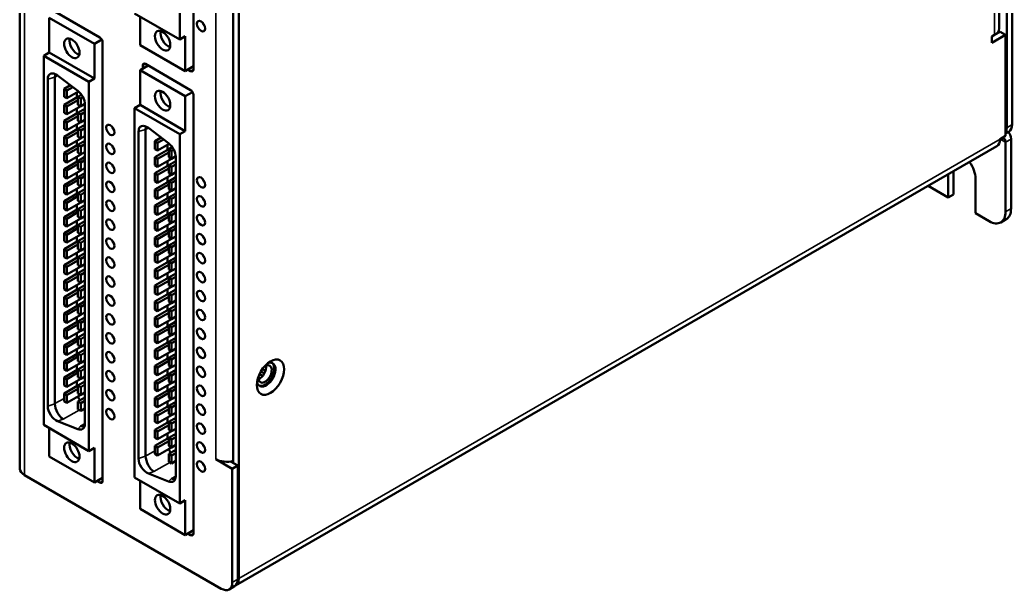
# Model space of a CAD drawing. Header units: millimetres. Extents: x 1506 to 4435, y -334 to 994.
# Drawn here: x 2506.4 to 2634.7, y 669.7 to 743.7 of the extents above; entities that cross this region are included whole.
import ezdxf

# ---------------------------------------------------------------- set-up
doc = ezdxf.new("R2010")
doc.units = ezdxf.units.MM
doc.header["$LTSCALE"] = 3.5
doc.layers.add('외형선(ISO)', color=7, linetype='Continuous', lineweight=50)
doc.layers.add('좁은 외형선(ISO)', color=7, linetype='Continuous', lineweight=35)

msp = doc.modelspace()

# ---------------------------------------------------------------- linework, layer by layer
at = {"layer": '외형선(ISO)'}
for p, q in [((2634.0108, 729.7222), (2634.0108, 873.099)), ((2634.7179, 730.1304), (2634.7179, 873.5072)), ((2633.041, 742.5412), (2633.041, 860.1167)), ((2506.4286, 685.6314), (2506.4286, 834.2337)), ((2534.733, 816.7607), (2534.733, 671.4243)), ((2534.0259, 801.6555), (2534.0259, 686.3662)), ((2528.864, 793.9886), (2528.864, 737.2584)), ((2527.0963, 741.1368), (2527.0963, 788.8855)), ((2510.9389, 744.7498), (2516.7725, 741.3818)), ((2527.0963, 741.1368), (2521.2626, 744.5049)), ((2521.9697, 740.4224), (2521.9697, 744.0966)), ((2516.0654, 740.5653), (2510.2318, 743.9333)), ((2510.2318, 739.4426), (2510.2318, 743.9333)), ((2527.8034, 741.5451), (2527.0963, 741.1368)), ((2527.8034, 737.0543), (2527.8034, 741.5451)), ((2632.1016, 741.5206), (2632.4552, 741.7247)), ((2633.8694, 741.7247), (2632.1016, 740.7041)), ((2632.1016, 740.7041), (2632.1016, 741.5206)), ((2632.4552, 741.7247), (2633.1623, 742.1329)), ((2633.1623, 742.1329), (2633.8694, 741.7247)), ((2633.8694, 741.7247), (2633.8694, 728.6607)), ((2516.0654, 740.5653), (2517.0225, 741.1178)), ((2516.0654, 736.0745), (2516.0654, 740.5653)), ((2517.1261, 740.7694), (2517.1261, 684.0392)), ((2527.8034, 737.0543), (2521.9697, 740.4224)), ((2509.5247, 739.0343), (2510.2318, 739.4426)), ((2515.3583, 735.6663), (2509.5247, 739.0343)), ((2509.5247, 691.2856), (2509.5247, 739.0343)), ((2516.0654, 736.0745), (2510.2318, 739.4426)), ((2521.9697, 737.1564), (2523.0304, 737.7688)), ((2522.3233, 737.3605), (2522.3233, 737.7688)), ((2522.6768, 737.9729), (2528.5105, 734.6048)), ((2528.864, 737.6667), (2527.8034, 737.0543)), ((2511.3106, 736.4752), (2513.9042, 734.5035)), ((2527.8034, 733.7883), (2521.9697, 737.1564)), ((2521.9697, 732.6657), (2521.9697, 737.1564)), ((2528.5105, 737.0543), (2528.1569, 737.2584)), ((2510.0373, 693.7106), (2510.0373, 736.0174)), ((2510.9566, 694.0433), (2510.9566, 736.2562)), ((2512.9575, 735.2232), (2512.1445, 734.7538)), ((2515.3583, 735.6663), (2516.0654, 736.0745)), ((2515.3583, 687.9176), (2515.3583, 735.6663)), ((2512.1445, 734.7538), (2512.498, 734.5497)), ((2512.1445, 733.7414), (2512.1445, 734.7538)), ((2512.498, 734.5497), (2513.2627, 734.9912)), ((2512.498, 733.5373), (2512.498, 734.5497)), ((2512.498, 733.5373), (2514.0148, 734.413)), ((2513.785, 734.2803), (2513.785, 733.6271)), ((2514.3992, 733.9817), (2513.9405, 733.7169)), ((2527.8034, 733.7883), (2528.7605, 734.3409)), ((2528.864, 733.9925), (2528.864, 677.2623)), ((2512.1445, 733.7414), (2512.498, 733.5373)), ((2513.9405, 733.7169), (2512.1445, 732.6799)), ((2512.1445, 732.6799), (2512.498, 732.4758)), ((2512.1445, 731.6675), (2512.1445, 732.6799)), ((2512.498, 732.4758), (2513.9405, 733.3086)), ((2513.9405, 733.7169), (2514.2941, 733.5128)), ((2513.9405, 732.7044), (2513.9405, 733.7169)), ((2513.9405, 732.7044), (2514.2941, 732.5003)), ((2514.2941, 733.5128), (2514.5839, 733.6801)), ((2514.2941, 732.5003), (2514.2941, 733.5128)), ((2514.2941, 732.5003), (2514.8431, 732.8173)), ((2514.8456, 732.7335), (2514.8456, 691.4423)), ((2521.2626, 732.2574), (2521.9697, 732.6657)), ((2527.8034, 729.2976), (2521.9697, 732.6657)), ((2527.8034, 729.2976), (2527.8034, 733.7883)), ((2512.1445, 731.6675), (2512.498, 731.4634)), ((2513.9405, 731.643), (2512.1445, 730.606)), ((2512.498, 731.4634), (2514.2941, 732.5003)), ((2512.498, 731.4634), (2512.498, 732.4758)), ((2513.785, 732.2064), (2513.785, 731.5532)), ((2514.8456, 732.1656), (2513.9405, 731.643)), ((2513.9405, 731.643), (2514.2941, 731.4389)), ((2513.9405, 730.6305), (2513.9405, 731.643)), ((2514.2941, 731.4389), (2514.8456, 731.7573)), ((2514.2941, 730.4264), (2514.2941, 731.4389)), ((2527.0963, 728.8894), (2521.2626, 732.2574)), ((2521.2626, 684.5087), (2521.2626, 732.2574)), ((2512.1445, 730.606), (2512.498, 730.4019)), ((2512.1445, 729.5936), (2512.1445, 730.606)), ((2512.498, 730.4019), (2513.9405, 731.2347)), ((2512.498, 729.3895), (2514.2941, 730.4264)), ((2512.498, 729.3895), (2512.498, 730.4019)), ((2513.785, 730.1325), (2513.785, 729.4793)), ((2513.9405, 730.6305), (2514.2941, 730.4264)), ((2514.8456, 730.0917), (2513.9405, 729.5691)), ((2514.2941, 730.4264), (2514.8456, 730.7448)), ((2512.1445, 729.5936), (2512.498, 729.3895)), ((2513.9405, 729.5691), (2512.1445, 728.5321)), ((2512.498, 728.328), (2513.9405, 729.1608)), ((2513.9405, 729.5691), (2514.2941, 729.365)), ((2513.9405, 728.5566), (2513.9405, 729.5691)), ((2514.2941, 729.365), (2514.8456, 729.6834)), ((2514.2941, 728.3525), (2514.2941, 729.365)), ((2521.7753, 686.9337), (2521.7753, 729.2405)), ((2522.6945, 687.2664), (2522.6945, 729.4793)), ((2523.0486, 729.6983), (2525.6422, 727.7265)), ((2527.0963, 728.8894), (2527.8034, 729.2976)), ((2527.0963, 681.1406), (2527.0963, 728.8894)), ((2633.8694, 728.9641), (2634.3037, 729.2149)), ((2512.1445, 728.5321), (2512.498, 728.328)), ((2512.1445, 727.5197), (2512.1445, 728.5321)), ((2512.1445, 727.5197), (2512.498, 727.3156)), ((2513.9405, 727.4952), (2512.1445, 726.4582)), ((2512.498, 727.3156), (2514.2941, 728.3525)), ((2512.498, 727.3156), (2512.498, 728.328)), ((2513.785, 728.0586), (2513.785, 727.4054)), ((2513.9405, 728.5566), (2514.2941, 728.3525)), ((2514.8456, 728.0177), (2513.9405, 727.4952)), ((2513.9405, 727.4952), (2514.2941, 727.2911)), ((2513.9405, 726.4827), (2513.9405, 727.4952)), ((2514.2941, 728.3525), (2514.8456, 728.6709)), ((2514.2941, 727.2911), (2514.8456, 727.6095)), ((2524.6954, 728.4463), (2523.8825, 727.9769)), ((2523.8825, 727.9769), (2524.236, 727.7728)), ((2523.8825, 726.9645), (2523.8825, 727.9769)), ((2524.236, 727.7728), (2525.0006, 728.2143)), ((2524.236, 726.7603), (2524.236, 727.7728)), ((2524.236, 726.7603), (2525.7528, 727.636)), ((2525.523, 727.5034), (2525.523, 726.8502)), ((2633.1623, 728.2525), (2633.8694, 728.6607)), ((2633.8694, 727.8442), (2633.8694, 718.8628)), ((2634.5765, 719.271), (2634.5765, 728.2525)), ((2512.1445, 726.4582), (2512.498, 726.2541)), ((2512.1445, 725.4458), (2512.1445, 726.4582)), ((2512.498, 726.2541), (2513.9405, 727.0869)), ((2512.498, 725.2417), (2514.2941, 726.2786)), ((2512.498, 725.2417), (2512.498, 726.2541)), ((2513.9405, 726.4827), (2514.2941, 726.2786)), ((2514.2941, 726.2786), (2514.2941, 727.2911)), ((2514.2941, 726.2786), (2514.8456, 726.597)), ((2523.8825, 726.9645), (2524.236, 726.7603)), ((2525.6785, 726.94), (2523.8825, 725.903)), ((2524.236, 725.6989), (2525.6785, 726.5317)), ((2526.1372, 727.2048), (2525.6785, 726.94)), ((2525.6785, 726.94), (2526.0321, 726.7358)), ((2525.6785, 725.9275), (2525.6785, 726.94)), ((2526.0321, 726.7358), (2526.3219, 726.9032)), ((2526.0321, 725.7234), (2526.0321, 726.7358)), ((2534.3188, 670.5088), (2632.7481, 727.3369)), ((2512.1445, 725.4458), (2512.498, 725.2417)), ((2513.9405, 725.4213), (2512.1445, 724.3843)), ((2512.498, 724.1802), (2513.9405, 725.013)), ((2513.785, 725.9847), (2513.785, 725.3315)), ((2514.8456, 725.9438), (2513.9405, 725.4213)), ((2513.9405, 725.4213), (2514.2941, 725.2172)), ((2513.9405, 724.4088), (2513.9405, 725.4213)), ((2514.2941, 725.2172), (2514.8456, 725.5356)), ((2514.2941, 724.2047), (2514.2941, 725.2172)), ((2523.8825, 725.903), (2524.236, 725.6989)), ((2523.8825, 724.8906), (2523.8825, 725.903)), ((2523.8825, 724.8906), (2524.236, 724.6864)), ((2525.6785, 724.8661), (2523.8825, 723.8291)), ((2524.236, 724.6864), (2526.0321, 725.7234)), ((2524.236, 724.6864), (2524.236, 725.6989)), ((2525.523, 725.4295), (2525.523, 724.7763)), ((2525.6785, 725.9275), (2526.0321, 725.7234)), ((2526.5836, 725.3886), (2525.6785, 724.8661)), ((2525.6785, 724.8661), (2526.0321, 724.6619)), ((2525.6785, 723.8536), (2525.6785, 724.8661)), ((2526.0321, 725.7234), (2526.5811, 726.0404)), ((2526.0321, 724.6619), (2526.5836, 724.9804)), ((2526.5836, 725.9566), (2526.5836, 684.6653)), ((2512.1445, 724.3843), (2512.498, 724.1802)), ((2512.1445, 723.3719), (2512.1445, 724.3843)), ((2512.498, 723.1678), (2514.2941, 724.2047)), ((2512.498, 723.1678), (2512.498, 724.1802)), ((2513.785, 723.9108), (2513.785, 723.2576)), ((2513.9405, 724.4088), (2514.2941, 724.2047)), ((2514.8456, 723.8699), (2513.9405, 723.3474)), ((2514.2941, 724.2047), (2514.8456, 724.5231)), ((2523.8825, 723.8291), (2524.236, 723.625)), ((2523.8825, 722.8167), (2523.8825, 723.8291)), ((2524.236, 723.625), (2525.6785, 724.4578)), ((2524.236, 722.6125), (2526.0321, 723.6495)), ((2524.236, 722.6125), (2524.236, 723.625)), ((2525.6785, 723.8536), (2526.0321, 723.6495)), ((2526.0321, 723.6495), (2526.0321, 724.6619)), ((2526.0321, 723.6495), (2526.5836, 723.9679)), ((2626.4448, 723.6977), (2626.4448, 720.6999)), ((2627.1519, 724.106), (2627.1519, 721.1081)), ((2512.1445, 723.3719), (2512.498, 723.1678)), ((2513.9405, 723.3474), (2512.1445, 722.3104)), ((2512.1445, 722.3104), (2512.498, 722.1063)), ((2512.1445, 721.298), (2512.1445, 722.3104)), ((2512.498, 722.1063), (2513.9405, 722.9391)), ((2513.9405, 723.3474), (2514.2941, 723.1433)), ((2513.9405, 722.3349), (2513.9405, 723.3474)), ((2513.9405, 722.3349), (2514.2941, 722.1308)), ((2514.2941, 723.1433), (2514.8456, 723.4617)), ((2514.2941, 722.1308), (2514.2941, 723.1433)), ((2514.2941, 722.1308), (2514.8456, 722.4492)), ((2523.8825, 722.8167), (2524.236, 722.6125)), ((2525.6785, 722.7922), (2523.8825, 721.7552)), ((2524.236, 721.5511), (2525.6785, 722.3839)), ((2525.523, 723.3556), (2525.523, 722.7024)), ((2526.5836, 723.3147), (2525.6785, 722.7922)), ((2525.6785, 722.7922), (2526.0321, 722.588)), ((2525.6785, 721.7797), (2525.6785, 722.7922)), ((2526.0321, 722.588), (2526.5836, 722.9065)), ((2526.0321, 721.5756), (2526.0321, 722.588)), ((2629.9803, 718.6587), (2629.9803, 723.1494)), ((2512.1445, 721.298), (2512.498, 721.0939)), ((2513.9405, 721.2735), (2512.1445, 720.2365)), ((2512.498, 721.0939), (2514.2941, 722.1308)), ((2512.498, 721.0939), (2512.498, 722.1063)), ((2513.785, 721.8369), (2513.785, 721.1837)), ((2514.8456, 721.796), (2513.9405, 721.2735)), ((2513.9405, 721.2735), (2514.2941, 721.0694)), ((2513.9405, 720.261), (2513.9405, 721.2735)), ((2514.2941, 721.0694), (2514.8456, 721.3878)), ((2514.2941, 720.0569), (2514.2941, 721.0694)), ((2523.8825, 721.7552), (2524.236, 721.5511)), ((2523.8825, 720.7428), (2523.8825, 721.7552)), ((2524.236, 720.5386), (2526.0321, 721.5756)), ((2524.236, 720.5386), (2524.236, 721.5511)), ((2525.523, 721.2817), (2525.523, 720.6285)), ((2525.6785, 721.7797), (2526.0321, 721.5756)), ((2526.5836, 721.2408), (2525.6785, 720.7183)), ((2526.0321, 721.5756), (2526.5836, 721.894)), ((2626.4448, 720.6999), (2623.8486, 722.1988)), ((2627.1519, 721.1081), (2626.4448, 720.6999)), ((2512.1445, 720.2365), (2512.498, 720.0324)), ((2512.1445, 719.2241), (2512.1445, 720.2365)), ((2512.498, 720.0324), (2513.9405, 720.8652)), ((2512.498, 719.02), (2514.2941, 720.0569)), ((2512.498, 719.02), (2512.498, 720.0324)), ((2513.785, 719.763), (2513.785, 719.1098)), ((2513.9405, 720.261), (2514.2941, 720.0569)), ((2514.8456, 719.7221), (2513.9405, 719.1996)), ((2514.2941, 720.0569), (2514.8456, 720.3753)), ((2523.8825, 720.7428), (2524.236, 720.5386)), ((2525.6785, 720.7183), (2523.8825, 719.6813)), ((2524.236, 719.4772), (2525.6785, 720.31)), ((2525.6785, 720.7183), (2526.0321, 720.5141)), ((2525.6785, 719.7058), (2525.6785, 720.7183)), ((2525.6785, 719.7058), (2526.0321, 719.5017)), ((2526.0321, 720.5141), (2526.5836, 720.8326)), ((2526.0321, 719.5017), (2526.0321, 720.5141)), ((2526.0321, 719.5017), (2526.5836, 719.8201)), ((2512.1445, 719.2241), (2512.498, 719.02)), ((2513.9405, 719.1996), (2512.1445, 718.1626)), ((2512.498, 717.9585), (2513.9405, 718.7913)), ((2513.9405, 719.1996), (2514.2941, 718.9955)), ((2513.9405, 718.1871), (2513.9405, 719.1996)), ((2514.2941, 718.9955), (2514.8456, 719.3139)), ((2514.2941, 717.983), (2514.2941, 718.9955)), ((2523.8825, 719.6813), (2524.236, 719.4772)), ((2523.8825, 718.6689), (2523.8825, 719.6813)), ((2523.8825, 718.6689), (2524.236, 718.4647)), ((2525.6785, 718.6444), (2523.8825, 717.6074)), ((2524.236, 718.4647), (2526.0321, 719.5017)), ((2524.236, 718.4647), (2524.236, 719.4772)), ((2525.523, 719.2078), (2525.523, 718.5546)), ((2526.5836, 719.1669), (2525.6785, 718.6444)), ((2525.6785, 718.6444), (2526.0321, 718.4402)), ((2525.6785, 717.6319), (2525.6785, 718.6444)), ((2526.0321, 718.4402), (2526.5836, 718.7587)), ((2526.0321, 717.4278), (2526.0321, 718.4402)), ((2631.7481, 717.638), (2629.9803, 718.6587)), ((2512.1445, 718.1626), (2512.498, 717.9585)), ((2512.1445, 717.1502), (2512.1445, 718.1626)), ((2512.1445, 717.1502), (2512.498, 716.9461)), ((2512.498, 716.9461), (2514.2941, 717.983)), ((2512.498, 716.9461), (2512.498, 717.9585)), ((2513.785, 717.6891), (2513.785, 717.0359)), ((2513.9405, 718.1871), (2514.2941, 717.983)), ((2514.8456, 717.6482), (2513.9405, 717.1257)), ((2514.2941, 717.983), (2514.8456, 718.3014)), ((2514.2941, 716.9216), (2514.8456, 717.24)), ((2523.8825, 717.6074), (2524.236, 717.4033)), ((2523.8825, 716.595), (2523.8825, 717.6074)), ((2524.236, 717.4033), (2525.6785, 718.2361)), ((2524.236, 716.3908), (2526.0321, 717.4278)), ((2524.236, 716.3908), (2524.236, 717.4033)), ((2525.6785, 717.6319), (2526.0321, 717.4278)), ((2526.0321, 717.4278), (2526.5836, 717.7462)), ((2633.2481, 717.4894), (2633.9552, 717.8977)), ((2513.9405, 717.1257), (2512.1445, 716.0887)), ((2512.1445, 716.0887), (2512.498, 715.8846)), ((2512.1445, 715.0763), (2512.1445, 716.0887)), ((2512.498, 715.8846), (2513.9405, 716.7174)), ((2512.498, 714.8722), (2514.2941, 715.9091)), ((2512.498, 714.8722), (2512.498, 715.8846)), ((2513.9405, 717.1257), (2514.2941, 716.9216)), ((2513.9405, 716.1132), (2513.9405, 717.1257)), ((2513.9405, 716.1132), (2514.2941, 715.9091)), ((2514.2941, 715.9091), (2514.2941, 716.9216)), ((2514.2941, 715.9091), (2514.8456, 716.2275)), ((2523.8825, 716.595), (2524.236, 716.3908)), ((2525.6785, 716.5705), (2523.8825, 715.5335)), ((2524.236, 715.3294), (2525.6785, 716.1622)), ((2525.523, 717.1338), (2525.523, 716.4807)), ((2526.5836, 717.093), (2525.6785, 716.5705)), ((2525.6785, 716.5705), (2526.0321, 716.3663)), ((2525.6785, 715.558), (2525.6785, 716.5705)), ((2526.0321, 716.3663), (2526.5836, 716.6848)), ((2526.0321, 715.3539), (2526.0321, 716.3663)), ((2512.1445, 715.0763), (2512.498, 714.8722)), ((2513.9405, 715.0518), (2512.1445, 714.0148)), ((2512.498, 713.8107), (2513.9405, 714.6435)), ((2513.785, 715.6152), (2513.785, 714.962)), ((2514.8456, 715.5743), (2513.9405, 715.0518)), ((2513.9405, 715.0518), (2514.2941, 714.8477)), ((2513.9405, 714.0393), (2513.9405, 715.0518)), ((2514.2941, 714.8477), (2514.8456, 715.1661)), ((2514.2941, 713.8352), (2514.2941, 714.8477)), ((2523.8825, 715.5335), (2524.236, 715.3294)), ((2523.8825, 714.5211), (2523.8825, 715.5335)), ((2524.236, 714.3169), (2526.0321, 715.3539)), ((2524.236, 714.3169), (2524.236, 715.3294)), ((2525.523, 715.0599), (2525.523, 714.4068)), ((2525.6785, 715.558), (2526.0321, 715.3539)), ((2526.5836, 715.0191), (2525.6785, 714.4966)), ((2526.0321, 715.3539), (2526.5836, 715.6723)), ((2526.0321, 714.2924), (2526.5836, 714.6109)), ((2512.1445, 714.0148), (2512.498, 713.8107)), ((2512.1445, 713.0024), (2512.1445, 714.0148)), ((2512.498, 712.7983), (2514.2941, 713.8352)), ((2512.498, 712.7983), (2512.498, 713.8107)), ((2513.785, 713.5413), (2513.785, 712.8881)), ((2513.9405, 714.0393), (2514.2941, 713.8352)), ((2514.8456, 713.5004), (2513.9405, 712.9779)), ((2514.2941, 713.8352), (2514.8456, 714.1536)), ((2523.8825, 714.5211), (2524.236, 714.3169)), ((2525.6785, 714.4966), (2523.8825, 713.4596)), ((2523.8825, 713.4596), (2524.236, 713.2555)), ((2523.8825, 712.4472), (2523.8825, 713.4596)), ((2524.236, 713.2555), (2525.6785, 714.0883)), ((2525.6785, 714.4966), (2526.0321, 714.2924)), ((2525.6785, 713.4841), (2525.6785, 714.4966)), ((2525.6785, 713.4841), (2526.0321, 713.28)), ((2526.0321, 713.28), (2526.0321, 714.2924)), ((2526.0321, 713.28), (2526.5836, 713.5984)), ((2512.1445, 713.0024), (2512.498, 712.7983)), ((2513.9405, 712.9779), (2512.1445, 711.9409)), ((2512.498, 711.7368), (2513.9405, 712.5696)), ((2513.9405, 712.9779), (2514.2941, 712.7738)), ((2513.9405, 711.9654), (2513.9405, 712.9779)), ((2514.2941, 712.7738), (2514.8456, 713.0922)), ((2514.2941, 711.7613), (2514.2941, 712.7738)), ((2514.2941, 711.7613), (2514.8456, 712.0797)), ((2523.8825, 712.4472), (2524.236, 712.243)), ((2525.6785, 712.4227), (2523.8825, 711.3857)), ((2524.236, 712.243), (2526.0321, 713.28)), ((2524.236, 712.243), (2524.236, 713.2555)), ((2524.236, 711.1816), (2525.6785, 712.0144)), ((2525.523, 712.986), (2525.523, 712.3328)), ((2526.5836, 712.9452), (2525.6785, 712.4227)), ((2525.6785, 712.4227), (2526.0321, 712.2185)), ((2525.6785, 711.4102), (2525.6785, 712.4227)), ((2526.0321, 712.2185), (2526.5836, 712.537)), ((2526.0321, 711.2061), (2526.0321, 712.2185)), ((2512.1445, 711.9409), (2512.498, 711.7368)), ((2512.1445, 710.9285), (2512.1445, 711.9409)), ((2512.1445, 710.9285), (2512.498, 710.7244)), ((2513.9405, 710.904), (2512.1445, 709.867)), ((2512.498, 710.7244), (2514.2941, 711.7613)), ((2512.498, 710.7244), (2512.498, 711.7368)), ((2513.785, 711.4674), (2513.785, 710.8142)), ((2513.9405, 711.9654), (2514.2941, 711.7613)), ((2514.8456, 711.4265), (2513.9405, 710.904)), ((2513.9405, 710.904), (2514.2941, 710.6999)), ((2513.9405, 709.8915), (2513.9405, 710.904)), ((2514.2941, 710.6999), (2514.8456, 711.0183)), ((2523.8825, 711.3857), (2524.236, 711.1816)), ((2523.8825, 710.3733), (2523.8825, 711.3857)), ((2524.236, 710.1691), (2526.0321, 711.2061)), ((2524.236, 710.1691), (2524.236, 711.1816)), ((2525.523, 710.9121), (2525.523, 710.2589)), ((2525.6785, 711.4102), (2526.0321, 711.2061)), ((2526.5836, 710.8713), (2525.6785, 710.3488)), ((2526.0321, 711.2061), (2526.5836, 711.5245)), ((2512.1445, 709.867), (2512.498, 709.6629)), ((2512.1445, 708.8546), (2512.1445, 709.867)), ((2512.498, 709.6629), (2513.9405, 710.4957)), ((2512.498, 708.6505), (2514.2941, 709.6874)), ((2512.498, 708.6505), (2512.498, 709.6629)), ((2513.9405, 709.8915), (2514.2941, 709.6874)), ((2514.2941, 709.6874), (2514.2941, 710.6999)), ((2514.2941, 709.6874), (2514.8456, 710.0058)), ((2523.8825, 710.3733), (2524.236, 710.1691)), ((2525.6785, 710.3488), (2523.8825, 709.3118)), ((2524.236, 709.1077), (2525.6785, 709.9405)), ((2525.6785, 710.3488), (2526.0321, 710.1446)), ((2525.6785, 709.3363), (2525.6785, 710.3488)), ((2526.0321, 710.1446), (2526.5836, 710.4631)), ((2526.0321, 709.1322), (2526.0321, 710.1446)), ((2526.0321, 709.1322), (2526.5836, 709.4506)), ((2512.1445, 708.8546), (2512.498, 708.6505)), ((2513.9405, 708.8301), (2512.1445, 707.7931)), ((2512.498, 707.589), (2513.9405, 708.4218)), ((2513.785, 709.3935), (2513.785, 708.7403)), ((2514.8456, 709.3526), (2513.9405, 708.8301)), ((2513.9405, 708.8301), (2514.2941, 708.626)), ((2513.9405, 707.8176), (2513.9405, 708.8301)), ((2514.2941, 708.626), (2514.8456, 708.9444)), ((2514.2941, 707.6135), (2514.2941, 708.626)), ((2523.8825, 709.3118), (2524.236, 709.1077)), ((2523.8825, 708.2994), (2523.8825, 709.3118)), ((2523.8825, 708.2994), (2524.236, 708.0952)), ((2525.6785, 708.2749), (2523.8825, 707.2379)), ((2524.236, 708.0952), (2526.0321, 709.1322)), ((2524.236, 708.0952), (2524.236, 709.1077)), ((2525.523, 708.8382), (2525.523, 708.185)), ((2525.6785, 709.3363), (2526.0321, 709.1322)), ((2526.5836, 708.7974), (2525.6785, 708.2749)), ((2525.6785, 708.2749), (2526.0321, 708.0707)), ((2525.6785, 707.2624), (2525.6785, 708.2749)), ((2526.0321, 708.0707), (2526.5836, 708.3892)), ((2512.1445, 707.7931), (2512.498, 707.589)), ((2512.1445, 706.7807), (2512.1445, 707.7931)), ((2512.498, 706.5765), (2514.2941, 707.6135)), ((2512.498, 706.5765), (2512.498, 707.589)), ((2513.785, 707.3196), (2513.785, 706.6664)), ((2513.9405, 707.8176), (2514.2941, 707.6135)), ((2514.8456, 707.2787), (2513.9405, 706.7562)), ((2514.2941, 707.6135), (2514.8456, 707.9319)), ((2523.8825, 707.2379), (2524.236, 707.0338)), ((2523.8825, 706.2255), (2523.8825, 707.2379)), ((2524.236, 707.0338), (2525.6785, 707.8666)), ((2524.236, 706.0213), (2526.0321, 707.0583)), ((2524.236, 706.0213), (2524.236, 707.0338)), ((2525.6785, 707.2624), (2526.0321, 707.0583)), ((2526.0321, 707.0583), (2526.0321, 708.0707)), ((2526.0321, 707.0583), (2526.5836, 707.3767)), ((2512.1445, 706.7807), (2512.498, 706.5765)), ((2513.9405, 706.7562), (2512.1445, 705.7192)), ((2512.1445, 705.7192), (2512.498, 705.5151)), ((2512.1445, 704.7068), (2512.1445, 705.7192)), ((2512.498, 705.5151), (2513.9405, 706.3479)), ((2513.9405, 706.7562), (2514.2941, 706.5521)), ((2513.9405, 705.7437), (2513.9405, 706.7562)), ((2513.9405, 705.7437), (2514.2941, 705.5396)), ((2514.2941, 706.5521), (2514.8456, 706.8705)), ((2514.2941, 705.5396), (2514.2941, 706.5521)), ((2514.2941, 705.5396), (2514.8456, 705.858)), ((2523.8825, 706.2255), (2524.236, 706.0213)), ((2525.6785, 706.201), (2523.8825, 705.164)), ((2524.236, 704.9599), (2525.6785, 705.7927)), ((2525.523, 706.7643), (2525.523, 706.1111)), ((2526.5836, 706.7235), (2525.6785, 706.201)), ((2525.6785, 706.201), (2526.0321, 705.9968)), ((2525.6785, 705.1885), (2525.6785, 706.201)), ((2526.0321, 705.9968), (2526.5836, 706.3153)), ((2526.0321, 704.9844), (2526.0321, 705.9968)), ((2512.1445, 704.7068), (2512.498, 704.5026)), ((2513.9405, 704.6823), (2512.1445, 703.6453)), ((2512.498, 704.5026), (2514.2941, 705.5396)), ((2512.498, 704.5026), (2512.498, 705.5151)), ((2513.785, 705.2457), (2513.785, 704.5925)), ((2514.8456, 705.2048), (2513.9405, 704.6823)), ((2513.9405, 704.6823), (2514.2941, 704.4782)), ((2513.9405, 703.6698), (2513.9405, 704.6823)), ((2514.2941, 704.4782), (2514.8456, 704.7966)), ((2514.2941, 703.4657), (2514.2941, 704.4782)), ((2523.8825, 705.164), (2524.236, 704.9599)), ((2523.8825, 704.1516), (2523.8825, 705.164)), ((2524.236, 703.9474), (2526.0321, 704.9844)), ((2524.236, 703.9474), (2524.236, 704.9599)), ((2525.523, 704.6904), (2525.523, 704.0372)), ((2525.6785, 705.1885), (2526.0321, 704.9844)), ((2526.5836, 704.6496), (2525.6785, 704.1271)), ((2526.0321, 704.9844), (2526.5836, 705.3028)), ((2512.1445, 703.6453), (2512.498, 703.4412)), ((2512.1445, 702.6329), (2512.1445, 703.6453)), ((2512.498, 703.4412), (2513.9405, 704.274)), ((2512.498, 702.4287), (2514.2941, 703.4657)), ((2512.498, 702.4287), (2512.498, 703.4412)), ((2513.785, 703.1718), (2513.785, 702.5186)), ((2513.9405, 703.6698), (2514.2941, 703.4657)), ((2514.8456, 703.1309), (2513.9405, 702.6084)), ((2514.2941, 703.4657), (2514.8456, 703.7841)), ((2523.8825, 704.1516), (2524.236, 703.9474)), ((2525.6785, 704.1271), (2523.8825, 703.0901)), ((2523.8825, 703.0901), (2524.236, 702.886)), ((2523.8825, 702.0777), (2523.8825, 703.0901)), ((2524.236, 702.886), (2525.6785, 703.7188)), ((2525.6785, 704.1271), (2526.0321, 703.9229)), ((2525.6785, 703.1146), (2525.6785, 704.1271)), ((2525.6785, 703.1146), (2526.0321, 702.9105)), ((2526.0321, 703.9229), (2526.5836, 704.2414)), ((2526.0321, 702.9105), (2526.0321, 703.9229)), ((2526.0321, 702.9105), (2526.5836, 703.2289)), ((2512.1445, 702.6329), (2512.498, 702.4287)), ((2513.9405, 702.6084), (2512.1445, 701.5714)), ((2512.498, 701.3673), (2513.9405, 702.2001)), ((2513.9405, 702.6084), (2514.2941, 702.4043)), ((2513.9405, 701.5959), (2513.9405, 702.6084)), ((2514.2941, 702.4043), (2514.8456, 702.7227)), ((2514.2941, 701.3918), (2514.2941, 702.4043)), ((2523.8825, 702.0777), (2524.236, 701.8735)), ((2525.6785, 702.0532), (2523.8825, 701.0162)), ((2524.236, 701.8735), (2526.0321, 702.9105)), ((2524.236, 701.8735), (2524.236, 702.886)), ((2525.523, 702.6165), (2525.523, 701.9633)), ((2526.5836, 702.5757), (2525.6785, 702.0532)), ((2525.6785, 702.0532), (2526.0321, 701.849)), ((2525.6785, 701.0407), (2525.6785, 702.0532)), ((2526.0321, 701.849), (2526.5836, 702.1675)), ((2526.0321, 700.8366), (2526.0321, 701.849)), ((2512.1445, 701.5714), (2512.498, 701.3673)), ((2512.1445, 700.559), (2512.1445, 701.5714)), ((2512.1445, 700.559), (2512.498, 700.3548)), ((2513.9405, 700.5345), (2512.1445, 699.4975)), ((2512.498, 700.3548), (2514.2941, 701.3918)), ((2512.498, 700.3548), (2512.498, 701.3673)), ((2513.785, 701.0979), (2513.785, 700.4447)), ((2513.9405, 701.5959), (2514.2941, 701.3918)), ((2514.8456, 701.057), (2513.9405, 700.5345)), ((2513.9405, 700.5345), (2514.2941, 700.3303)), ((2513.9405, 699.522), (2513.9405, 700.5345)), ((2514.2941, 701.3918), (2514.8456, 701.7102)), ((2514.2941, 700.3303), (2514.8456, 700.6488)), ((2523.8825, 701.0162), (2524.236, 700.8121)), ((2523.8825, 700.0038), (2523.8825, 701.0162)), ((2524.236, 700.8121), (2525.6785, 701.6449)), ((2524.236, 699.7996), (2526.0321, 700.8366)), ((2524.236, 699.7996), (2524.236, 700.8121)), ((2525.523, 700.5426), (2525.523, 699.8894)), ((2525.6785, 701.0407), (2526.0321, 700.8366)), ((2526.5836, 700.5018), (2525.6785, 699.9793)), ((2526.0321, 700.8366), (2526.5836, 701.155)), ((2512.1445, 699.4975), (2512.498, 699.2934)), ((2512.1445, 698.4851), (2512.1445, 699.4975)), ((2512.498, 699.2934), (2513.9405, 700.1262)), ((2512.498, 698.2809), (2514.2941, 699.3179)), ((2512.498, 698.2809), (2512.498, 699.2934)), ((2513.9405, 699.522), (2514.2941, 699.3179)), ((2514.2941, 699.3179), (2514.2941, 700.3303)), ((2514.2941, 699.3179), (2514.8456, 699.6363)), ((2523.8825, 700.0038), (2524.236, 699.7996)), ((2525.6785, 699.9793), (2523.8825, 698.9423)), ((2524.236, 698.7382), (2525.6785, 699.571)), ((2525.6785, 699.9793), (2526.0321, 699.7751)), ((2525.6785, 698.9668), (2525.6785, 699.9793)), ((2526.0321, 699.7751), (2526.5836, 700.0936)), ((2526.0321, 698.7627), (2526.0321, 699.7751)), ((2512.1445, 698.4851), (2512.498, 698.2809)), ((2513.9405, 698.4606), (2512.1445, 697.4236)), ((2512.498, 697.2195), (2513.9405, 698.0523)), ((2513.785, 699.024), (2513.785, 698.3708)), ((2514.8456, 698.9831), (2513.9405, 698.4606)), ((2513.9405, 698.4606), (2514.2941, 698.2564)), ((2513.9405, 697.4481), (2513.9405, 698.4606)), ((2514.2941, 698.2564), (2514.8456, 698.5749)), ((2514.2941, 697.244), (2514.2941, 698.2564)), ((2523.8825, 698.9423), (2524.236, 698.7382)), ((2523.8825, 697.9299), (2523.8825, 698.9423)), ((2523.8825, 697.9299), (2524.236, 697.7257)), ((2525.6785, 697.9054), (2523.8825, 696.8684)), ((2524.236, 697.7257), (2526.0321, 698.7627)), ((2524.236, 697.7257), (2524.236, 698.7382)), ((2525.523, 698.4687), (2525.523, 697.8155)), ((2525.6785, 698.9668), (2526.0321, 698.7627)), ((2526.5836, 698.4279), (2525.6785, 697.9054)), ((2525.6785, 697.9054), (2526.0321, 697.7012)), ((2525.6785, 696.8929), (2525.6785, 697.9054)), ((2526.0321, 698.7627), (2526.5836, 699.0811)), ((2526.0321, 697.7012), (2526.5836, 698.0197)), ((2538.0488, 697.9567), (2537.5985, 698.2167)), ((2538.1953, 698.2804), (2537.7898, 698.5145)), ((2512.1445, 697.4236), (2512.498, 697.2195)), ((2512.1445, 696.4112), (2512.1445, 697.4236)), ((2512.498, 696.207), (2514.2941, 697.244)), ((2512.498, 696.207), (2512.498, 697.2195)), ((2513.785, 696.9501), (2513.785, 696.2969)), ((2513.9405, 697.4481), (2514.2941, 697.244)), ((2514.8456, 696.9092), (2513.9405, 696.3867)), ((2514.2941, 697.244), (2514.8456, 697.5624)), ((2523.8825, 696.8684), (2524.236, 696.6643)), ((2523.8825, 695.8559), (2523.8825, 696.8684)), ((2524.236, 696.6643), (2525.6785, 697.4971)), ((2524.236, 695.6518), (2526.0321, 696.6888)), ((2524.236, 695.6518), (2524.236, 696.6643)), ((2525.6785, 696.8929), (2526.0321, 696.6888)), ((2526.0321, 696.6888), (2526.0321, 697.7012)), ((2526.0321, 696.6888), (2526.5836, 697.0072)), ((2537.8228, 697.63), (2537.414, 697.866)), ((2512.1445, 696.4112), (2512.498, 696.207)), ((2513.9405, 696.3867), (2512.1445, 695.3497)), ((2512.1445, 695.3497), (2512.498, 695.1456)), ((2512.1445, 694.3373), (2512.1445, 695.3497)), ((2512.498, 695.1456), (2513.9405, 695.9784)), ((2513.9405, 696.3867), (2514.2941, 696.1825)), ((2513.9405, 695.3742), (2513.9405, 696.3867)), ((2513.9405, 695.3742), (2514.2941, 695.1701)), ((2514.2941, 696.1825), (2514.8456, 696.501)), ((2514.2941, 695.1701), (2514.2941, 696.1825)), ((2514.2941, 695.1701), (2514.8456, 695.4885)), ((2523.8825, 695.8559), (2524.236, 695.6518)), ((2525.6785, 695.8315), (2523.8825, 694.7945)), ((2524.236, 694.5904), (2525.6785, 695.4232)), ((2525.523, 696.3948), (2525.523, 695.7416)), ((2526.5836, 696.354), (2525.6785, 695.8315)), ((2525.6785, 695.8315), (2526.0321, 695.6273)), ((2525.6785, 694.819), (2525.6785, 695.8315)), ((2526.0321, 695.6273), (2526.5836, 695.9458)), ((2526.0321, 694.6149), (2526.0321, 695.6273)), ((2512.1445, 694.3373), (2512.498, 694.1331)), ((2512.498, 694.1331), (2514.2941, 695.1701)), ((2512.498, 694.1331), (2512.498, 695.1456)), ((2514.8456, 694.8353), (2513.9405, 694.3128)), ((2513.9405, 693.3003), (2513.9405, 694.3128)), ((2513.9405, 694.3128), (2514.2941, 694.1086)), ((2514.2941, 694.1086), (2514.8456, 694.4271)), ((2514.2941, 693.0962), (2514.2941, 694.1086)), ((2523.8825, 694.7945), (2524.236, 694.5904)), ((2523.8825, 693.782), (2523.8825, 694.7945)), ((2524.236, 693.5779), (2526.0321, 694.6149)), ((2524.236, 693.5779), (2524.236, 694.5904)), ((2525.523, 694.3209), (2525.523, 693.6677)), ((2525.6785, 694.819), (2526.0321, 694.6149)), ((2526.5836, 694.2801), (2525.6785, 693.7576)), ((2526.0321, 694.6149), (2526.5836, 694.9333)), ((2513.9405, 693.3003), (2514.2941, 693.0962)), ((2514.2941, 693.0962), (2514.8456, 693.4146)), ((2523.8825, 693.782), (2524.236, 693.5779)), ((2525.6785, 693.7576), (2523.8825, 692.7206)), ((2524.236, 692.5165), (2525.6785, 693.3493)), ((2525.6785, 693.7576), (2526.0321, 693.5534)), ((2525.6785, 692.7451), (2525.6785, 693.7576)), ((2526.0321, 693.5534), (2526.5836, 693.8719)), ((2526.0321, 692.541), (2526.0321, 693.5534)), ((2526.0321, 692.541), (2526.5836, 692.8594)), ((2513.9042, 690.7594), (2511.3106, 691.7825)), ((2523.8825, 692.7206), (2524.236, 692.5165)), ((2523.8825, 691.7081), (2523.8825, 692.7206)), ((2523.8825, 691.7081), (2524.236, 691.504)), ((2525.6785, 691.6837), (2523.8825, 690.6467)), ((2524.236, 691.504), (2526.0321, 692.541)), ((2524.236, 691.504), (2524.236, 692.5165)), ((2525.523, 692.247), (2525.523, 691.5938)), ((2525.6785, 692.7451), (2526.0321, 692.541)), ((2526.5836, 692.2062), (2525.6785, 691.6837)), ((2525.6785, 691.6837), (2526.0321, 691.4795)), ((2525.6785, 690.6712), (2525.6785, 691.6837)), ((2526.0321, 691.4795), (2526.5836, 691.798)), ((2526.0321, 690.4671), (2526.0321, 691.4795)), ((2515.3583, 687.9176), (2509.5247, 691.2856)), ((2510.2318, 687.2031), (2510.2318, 690.8774)), ((2523.8825, 690.6467), (2524.236, 690.4426)), ((2523.8825, 689.6342), (2523.8825, 690.6467)), ((2524.236, 690.4426), (2525.6785, 691.2754)), ((2524.236, 689.4301), (2526.0321, 690.4671)), ((2524.236, 689.4301), (2524.236, 690.4426)), ((2525.6785, 690.6712), (2526.0321, 690.4671)), ((2526.0321, 690.4671), (2526.5836, 690.7855)), ((2523.8825, 689.6342), (2524.236, 689.4301)), ((2525.6785, 689.6097), (2523.8825, 688.5728)), ((2524.236, 688.3687), (2525.6785, 689.2015)), ((2525.523, 690.1731), (2525.523, 689.5199)), ((2526.5836, 690.1323), (2525.6785, 689.6097)), ((2525.6785, 689.6097), (2526.0321, 689.4056)), ((2525.6785, 688.5973), (2525.6785, 689.6097)), ((2526.0321, 689.4056), (2526.5836, 689.7241)), ((2526.0321, 688.3932), (2526.0321, 689.4056)), ((2516.0654, 688.3258), (2515.3583, 687.9176)), ((2516.0654, 683.8351), (2516.0654, 688.3258)), ((2523.8825, 688.5728), (2524.236, 688.3687)), ((2523.8825, 687.5603), (2523.8825, 688.5728)), ((2524.236, 687.3562), (2526.0321, 688.3932)), ((2524.236, 687.3562), (2524.236, 688.3687)), ((2525.6785, 688.5973), (2526.0321, 688.3932)), ((2526.5836, 688.0584), (2525.6785, 687.5358)), ((2526.0321, 688.3932), (2526.5836, 688.7116)), ((2526.0321, 687.3317), (2526.5836, 687.6502)), ((2516.0654, 683.8351), (2510.2318, 687.2031)), ((2523.8825, 687.5603), (2524.236, 687.3562)), ((2525.6785, 686.5234), (2525.6785, 687.5358)), ((2525.6785, 687.5358), (2526.0321, 687.3317)), ((2525.6785, 686.5234), (2526.0321, 686.3193)), ((2526.0321, 686.3193), (2526.0321, 687.3317)), ((2526.0321, 686.3193), (2526.5836, 686.6377)), ((2531.7561, 686.8602), (2531.7561, 686.8684)), ((2531.7561, 686.8684), (2531.7632, 686.8643)), ((2531.7632, 686.8643), (2531.7561, 686.8602)), ((2533.8845, 685.6314), (2531.7561, 686.8602)), ((2533.6838, 686.5637), (2534.5916, 686.0396)), ((2534.5916, 686.0396), (2533.8845, 685.6314)), ((2533.8845, 685.6314), (2533.8845, 670.9344)), ((2534.5916, 671.3427), (2534.5916, 686.0396)), ((2532.4703, 670.1179), (2507.0144, 684.8149)), ((2517.1261, 684.4475), (2516.0654, 683.8351)), ((2516.7725, 683.8351), (2516.419, 684.0392)), ((2527.0963, 681.1406), (2521.2626, 684.5087)), ((2521.9697, 680.4262), (2521.9697, 684.1004)), ((2525.6422, 683.9825), (2523.0486, 685.0056)), ((2527.8034, 681.5489), (2527.0963, 681.1406)), ((2527.8034, 677.0582), (2527.8034, 681.5489)), ((2527.8034, 677.0582), (2521.9697, 680.4262)), ((2528.864, 677.6705), (2527.8034, 677.0582)), ((2528.5105, 677.0582), (2528.1569, 677.2623)), ((2533.4703, 670.0189), (2534.1774, 670.4271))]:
    msp.add_line(p, q, dxfattribs=at)
for centre, major_axis in [((2529.854, 742.8678), (-0.375, 0.6495)), ((2524.8866, 740.9837), (-0.7, 1.2124)), ((2513.1486, 740.0039), (-0.7, 1.2124)), ((2524.8866, 733.227), (-0.7, 1.2124)), ((2518.116, 729.4364), (-0.375, 0.6495)), ((2518.116, 726.9869), (-0.375, 0.6495)), ((2518.116, 724.5374), (-0.375, 0.6495)), ((2518.116, 722.0879), (-0.375, 0.6495)), ((2529.854, 722.6595), (-0.375, 0.6495)), ((2518.116, 719.6385), (-0.375, 0.6495)), ((2529.854, 720.21), (-0.375, 0.6495)), ((2529.854, 717.7605), (-0.375, 0.6495)), ((2518.116, 717.189), (-0.375, 0.6495)), ((2529.854, 715.311), (-0.375, 0.6495)), ((2518.116, 714.7395), (-0.375, 0.6495)), ((2529.854, 712.8615), (-0.375, 0.6495)), ((2518.116, 712.29), (-0.375, 0.6495)), ((2529.854, 710.412), (-0.375, 0.6495)), ((2518.116, 709.8405), (-0.375, 0.6495)), ((2518.116, 707.391), (-0.375, 0.6495)), ((2529.854, 707.9626), (-0.375, 0.6495)), ((2518.116, 704.9415), (-0.375, 0.6495)), ((2529.854, 705.5131), (-0.375, 0.6495)), ((2518.116, 702.492), (-0.375, 0.6495)), ((2529.854, 703.0636), (-0.375, 0.6495)), ((2518.116, 700.0425), (-0.375, 0.6495)), ((2529.854, 700.6141), (-0.375, 0.6495)), ((2538.8342, 697.4706), (1.25, 2.1651)), ((2518.116, 697.593), (-0.375, 0.6495)), ((2529.854, 698.1646), (-0.375, 0.6495)), ((2518.116, 695.1436), (-0.375, 0.6495)), ((2529.854, 695.7151), (-0.375, 0.6495)), ((2518.116, 692.6941), (-0.375, 0.6495)), ((2529.854, 693.2656), (-0.375, 0.6495)), ((2529.854, 690.8161), (-0.375, 0.6495)), ((2513.1486, 687.7645), (-0.7, 1.2124)), ((2529.854, 688.3666), (-0.375, 0.6495)), ((2529.854, 685.9171), (-0.375, 0.6495)), ((2524.8866, 680.9875), (-0.7, 1.2124))]:
    msp.add_ellipse(centre, major_axis=major_axis, ratio=0.57735027, dxfattribs=at)
for centre, major_axis, ratio, start_param, end_param in [((2530.5611, 743.276), (0.375, -0.6495), 0.57735027, 4.37255207, 5.05222589), ((2525.5937, 741.392), (0.7, -1.2124), 0.57735027, 3.67106299, 5.75371497), ((2631.041, 742.5412), (2, 0), 0.57735027, 5.49778714, 6.28318531), ((2513.8557, 740.4122), (0.7, -1.2124), 0.57735027, 3.67106299, 5.75371497), ((2516.7725, 740.9735), (-0.25, 0.433), 0.57735027, 3.92699082, 5.49778714), ((2522.6768, 737.5646), (-0.25, 0.433), 0.57735027, 5.49778714, 7.06858347), ((2511.1447, 735.3613), (-0.8194, 1.3101), 0.56855546, 5.29980066, 7.02100044), ((2511.8615, 735.5539), (-0.5782, 1.3945), 0.49963561, 0.48685644, 0.844234), ((2528.5105, 737.4626), (0.25, -0.433), 0.57735027, 5.49778714, 7.06858347), ((2513.7383, 733.3896), (0.8194, -1.3101), 0.56855546, 0.73781514, 2.15820801), ((2525.5937, 733.6352), (0.7, -1.2124), 0.57735027, 3.67106299, 5.75371497), ((2528.5105, 734.1966), (-0.25, 0.433), 0.57735027, 3.92699082, 5.49778714), ((2522.8827, 728.5844), (-0.8194, 1.3101), 0.56855546, 5.29980066, 7.02100044), ((2633.3037, 730.9469), (1, -1.7321), 0.57735027, 0, 0.78539816), ((2518.8231, 729.8447), (0.375, -0.6495), 0.57735027, 4.37255207, 5.05222589), ((2523.5995, 728.777), (-0.5782, 1.3945), 0.49963561, 0.48685644, 0.844234), ((2632.5966, 730.5387), (1, -1.7321), 0.57735027, 0.33437135, 0.78539816), ((2633.1623, 727.436), (1, 1.7321), 0.57735027, 5.49778714, 6.25347086), ((2518.8231, 727.3952), (0.375, -0.6495), 0.57735027, 4.37255207, 5.05222589), ((2525.4763, 726.6127), (0.8194, -1.3101), 0.56855546, 0.73781514, 2.15820801), ((2631.7481, 729.069), (1, -1.7321), 0.57735027, 0, 0.78539816), ((2633.1623, 727.436), (0.5, 0.866), 0.57735027, 5.49778714, 7.06858347), ((2518.8231, 724.9457), (0.375, -0.6495), 0.57735027, 4.37255207, 5.05222589), ((2628.2125, 724.17), (-1.25, 2.1651), 0.57735027, 3.92699082, 4.90349968), ((2518.8231, 722.4962), (0.375, -0.6495), 0.57735027, 4.37255207, 5.05222589), ((2530.5611, 723.0677), (0.375, -0.6495), 0.57735027, 4.37255207, 5.05222589), ((2518.8231, 720.0467), (0.375, -0.6495), 0.57735027, 4.37255207, 5.05222589), ((2530.5611, 720.6182), (0.375, -0.6495), 0.57735027, 4.37255207, 5.05222589), ((2631.7481, 720.0875), (1.5, -2.5981), 0.57735027, 5.49778714, 7.06858347), ((2632.4552, 720.4958), (1.5, -2.5981), 0.57735027, 0, 0.78539816), ((2518.8231, 717.5972), (0.375, -0.6495), 0.57735027, 4.37255207, 5.05222589), ((2530.5611, 718.1688), (0.375, -0.6495), 0.57735027, 4.37255207, 5.05222589), ((2518.8231, 715.1477), (0.375, -0.6495), 0.57735027, 4.37255207, 5.05222589), ((2530.5611, 715.7193), (0.375, -0.6495), 0.57735027, 4.37255207, 5.05222589), ((2518.8231, 712.6982), (0.375, -0.6495), 0.57735027, 4.37255207, 5.05222589), ((2530.5611, 713.2698), (0.375, -0.6495), 0.57735027, 4.37255207, 5.05222589), ((2530.5611, 710.8203), (0.375, -0.6495), 0.57735027, 4.37255207, 5.05222589), ((2518.8231, 710.2487), (0.375, -0.6495), 0.57735027, 4.37255207, 5.05222589), ((2530.5611, 708.3708), (0.375, -0.6495), 0.57735027, 4.37255207, 5.05222589), ((2518.8231, 707.7993), (0.375, -0.6495), 0.57735027, 4.37255207, 5.05222589), ((2530.5611, 705.9213), (0.375, -0.6495), 0.57735027, 4.37255207, 5.05222589), ((2518.8231, 705.3498), (0.375, -0.6495), 0.57735027, 4.37255207, 5.05222589), ((2530.5611, 703.4718), (0.375, -0.6495), 0.57735027, 4.37255207, 5.05222589), ((2518.8231, 702.9003), (0.375, -0.6495), 0.57735027, 4.37255207, 5.05222589), ((2518.8231, 700.4508), (0.375, -0.6495), 0.57735027, 4.37255207, 5.05222589), ((2530.5611, 701.0223), (0.375, -0.6495), 0.57735027, 4.37255207, 5.05222589), ((2538.2686, 697.7972), (-0.85, -1.4722), 0.57735027, 5.71188216, 9.99608111), ((2538.1271, 697.8788), (-0.85, -1.4722), 0.57735027, 0.08328528, 3.05830737), ((2518.8231, 698.0013), (0.375, -0.6495), 0.57735027, 4.37255207, 5.05222589), ((2530.5611, 698.5728), (0.375, -0.6495), 0.57735027, 4.37255207, 5.05222589), ((2538.1271, 697.8788), (0.6148, 1.0648), 0.57735027, 2.23496341, 7.18981456), ((2537.42, 698.2871), (0.6147, 1.0648), 0.57735027, 3.75434024, 5.67043772), ((2518.8231, 695.5518), (0.375, -0.6495), 0.57735027, 4.37255207, 5.05222589), ((2530.5611, 696.1234), (0.375, -0.6495), 0.57735027, 4.37255207, 5.05222589), ((2514.8456, 695.0639), (0.75, -1.299), 0.57735027, 4.46473484, 4.84476855), ((2511.1447, 693.088), (-0.8109, 1.2909), 0.58422196, 0.74917641, 2.47037619), ((2511.8615, 693.3411), (-0.6294, 1.367), 0.47611006, 0.83601486, 2.55721464), ((2518.8231, 693.1023), (0.375, -0.6495), 0.57735027, 4.37255207, 5.05222589), ((2530.5611, 693.6739), (0.375, -0.6495), 0.57735027, 4.37255207, 5.05222589), ((2513.7383, 692.0649), (0.8109, -1.2909), 0.58422196, 5.61196885, 7.03236172), ((2514.1243, 692.4485), (-0.9155, 1.1969), 0.66925115, 2.42643568, 2.88309698), ((2530.5611, 691.2244), (0.375, -0.6495), 0.57735027, 4.37255207, 5.05222589), ((2513.8557, 688.1727), (0.7, -1.2124), 0.57735027, 3.67106299, 5.75371497), ((2526.5836, 688.287), (0.75, -1.299), 0.57735027, 4.46473484, 4.84476855), ((2530.5611, 688.7749), (0.375, -0.6495), 0.57735027, 4.37255207, 5.05222589), ((2522.8827, 686.311), (-0.8109, 1.2909), 0.58422196, 0.74917641, 2.47037619), ((2523.5995, 686.5642), (-0.6294, 1.367), 0.47611006, 0.83601486, 2.55721464), ((2533.1774, 687.6808), (-2, 0), 0.57735027, 0.78539816, 2.00894536), ((2508.4286, 685.6314), (-2, 0), 0.57735027, 0, 0.78539816), ((2530.5611, 686.3254), (0.375, -0.6495), 0.57735027, 4.37255207, 5.05222589), ((2516.7725, 684.2433), (0.25, -0.433), 0.57735027, 5.49778714, 7.06858347), ((2525.4763, 685.288), (0.8109, -1.2909), 0.58422196, 5.61196885, 7.03236172), ((2525.8623, 685.6716), (-0.9155, 1.1969), 0.66925115, 2.42643568, 2.88309698), ((2525.5937, 681.3958), (0.7, -1.2124), 0.57735027, 3.67106299, 5.75371497), ((2528.5105, 677.4664), (0.25, -0.433), 0.57735027, 5.49778714, 7.06858347), ((2533.1774, 672.1592), (1, -1.7321), 0.57735027, 0, 0.78539816), ((2533.3188, 672.2408), (1, -1.7321), 0.57735027, 6.21241557, 7.06858347), ((2532.4703, 671.7509), (1, -1.7321), 0.57735027, 5.49778714, 7.06858347)]:
    msp.add_ellipse(centre, major_axis=major_axis, ratio=ratio, start_param=start_param, end_param=end_param, dxfattribs=at)
for points in [[(2510.9566, 736.2562), (2510.9566, 736.2589), (2510.9566, 736.2617), (2510.9567, 736.2644)], [(2522.6945, 729.4793), (2522.6945, 729.482), (2522.6946, 729.4847), (2522.6946, 729.4875)], [(2510.9567, 694.0352), (2510.9566, 694.0379), (2510.9566, 694.0406), (2510.9566, 694.0433)], [(2522.6946, 687.2583), (2522.6946, 687.261), (2522.6945, 687.2637), (2522.6945, 687.2664)]]:
    msp.add_open_spline(points, degree=3, dxfattribs=at)
at = {"layer": '좁은 외형선(ISO)'}
for p, q in [((2632.4552, 741.7247), (2632.4552, 859.3002)), ((2507.0144, 833.4173), (2507.0144, 684.8149)), ((2531.7632, 686.8643), (2531.7632, 802.7905)), ((2522.3233, 737.7688), (2522.6768, 737.9729)), ((2510.9566, 736.2562), (2511.3215, 736.4669)), ((2528.864, 737.2584), (2528.5105, 737.0543)), ((2510.0373, 736.0174), (2510.9567, 736.2644)), ((2634.7179, 730.1304), (2634.0108, 729.7222)), ((2521.7753, 729.2405), (2522.6946, 729.4875)), ((2522.6945, 729.4793), (2523.0595, 729.69)), ((2534.733, 671.4243), (2633.1623, 728.2525)), ((2633.1623, 728.2525), (2633.8694, 727.8442)), ((2634.5765, 728.2525), (2633.8694, 727.8442)), ((2634.5765, 719.271), (2633.8694, 718.8628)), ((2510.9566, 694.0433), (2512.1445, 694.7292)), ((2510.9567, 694.0352), (2510.0373, 693.7106)), ((2512.0275, 692.0356), (2514.0793, 693.2202)), ((2512.0275, 692.0356), (2511.3106, 691.7825)), ((2513.9042, 690.7594), (2514.2902, 691.143)), ((2514.2902, 691.143), (2514.8456, 691.4637)), ((2522.6945, 687.2664), (2523.8825, 687.9523)), ((2522.6946, 687.2583), (2521.7753, 686.9337)), ((2523.7654, 685.2587), (2525.8172, 686.4433)), ((2523.7654, 685.2587), (2523.0486, 685.0056)), ((2517.1261, 684.0392), (2516.7725, 683.8351)), ((2525.6422, 683.9825), (2526.0282, 684.3661)), ((2526.0282, 684.3661), (2526.5836, 684.6868)), ((2528.864, 677.2623), (2528.5105, 677.0582)), ((2534.5916, 671.3427), (2533.8845, 670.9344)), ((2534.5916, 671.506), (2534.733, 671.4243))]:
    msp.add_line(p, q, dxfattribs=at)

doc.saveas('drawing.dxf')
